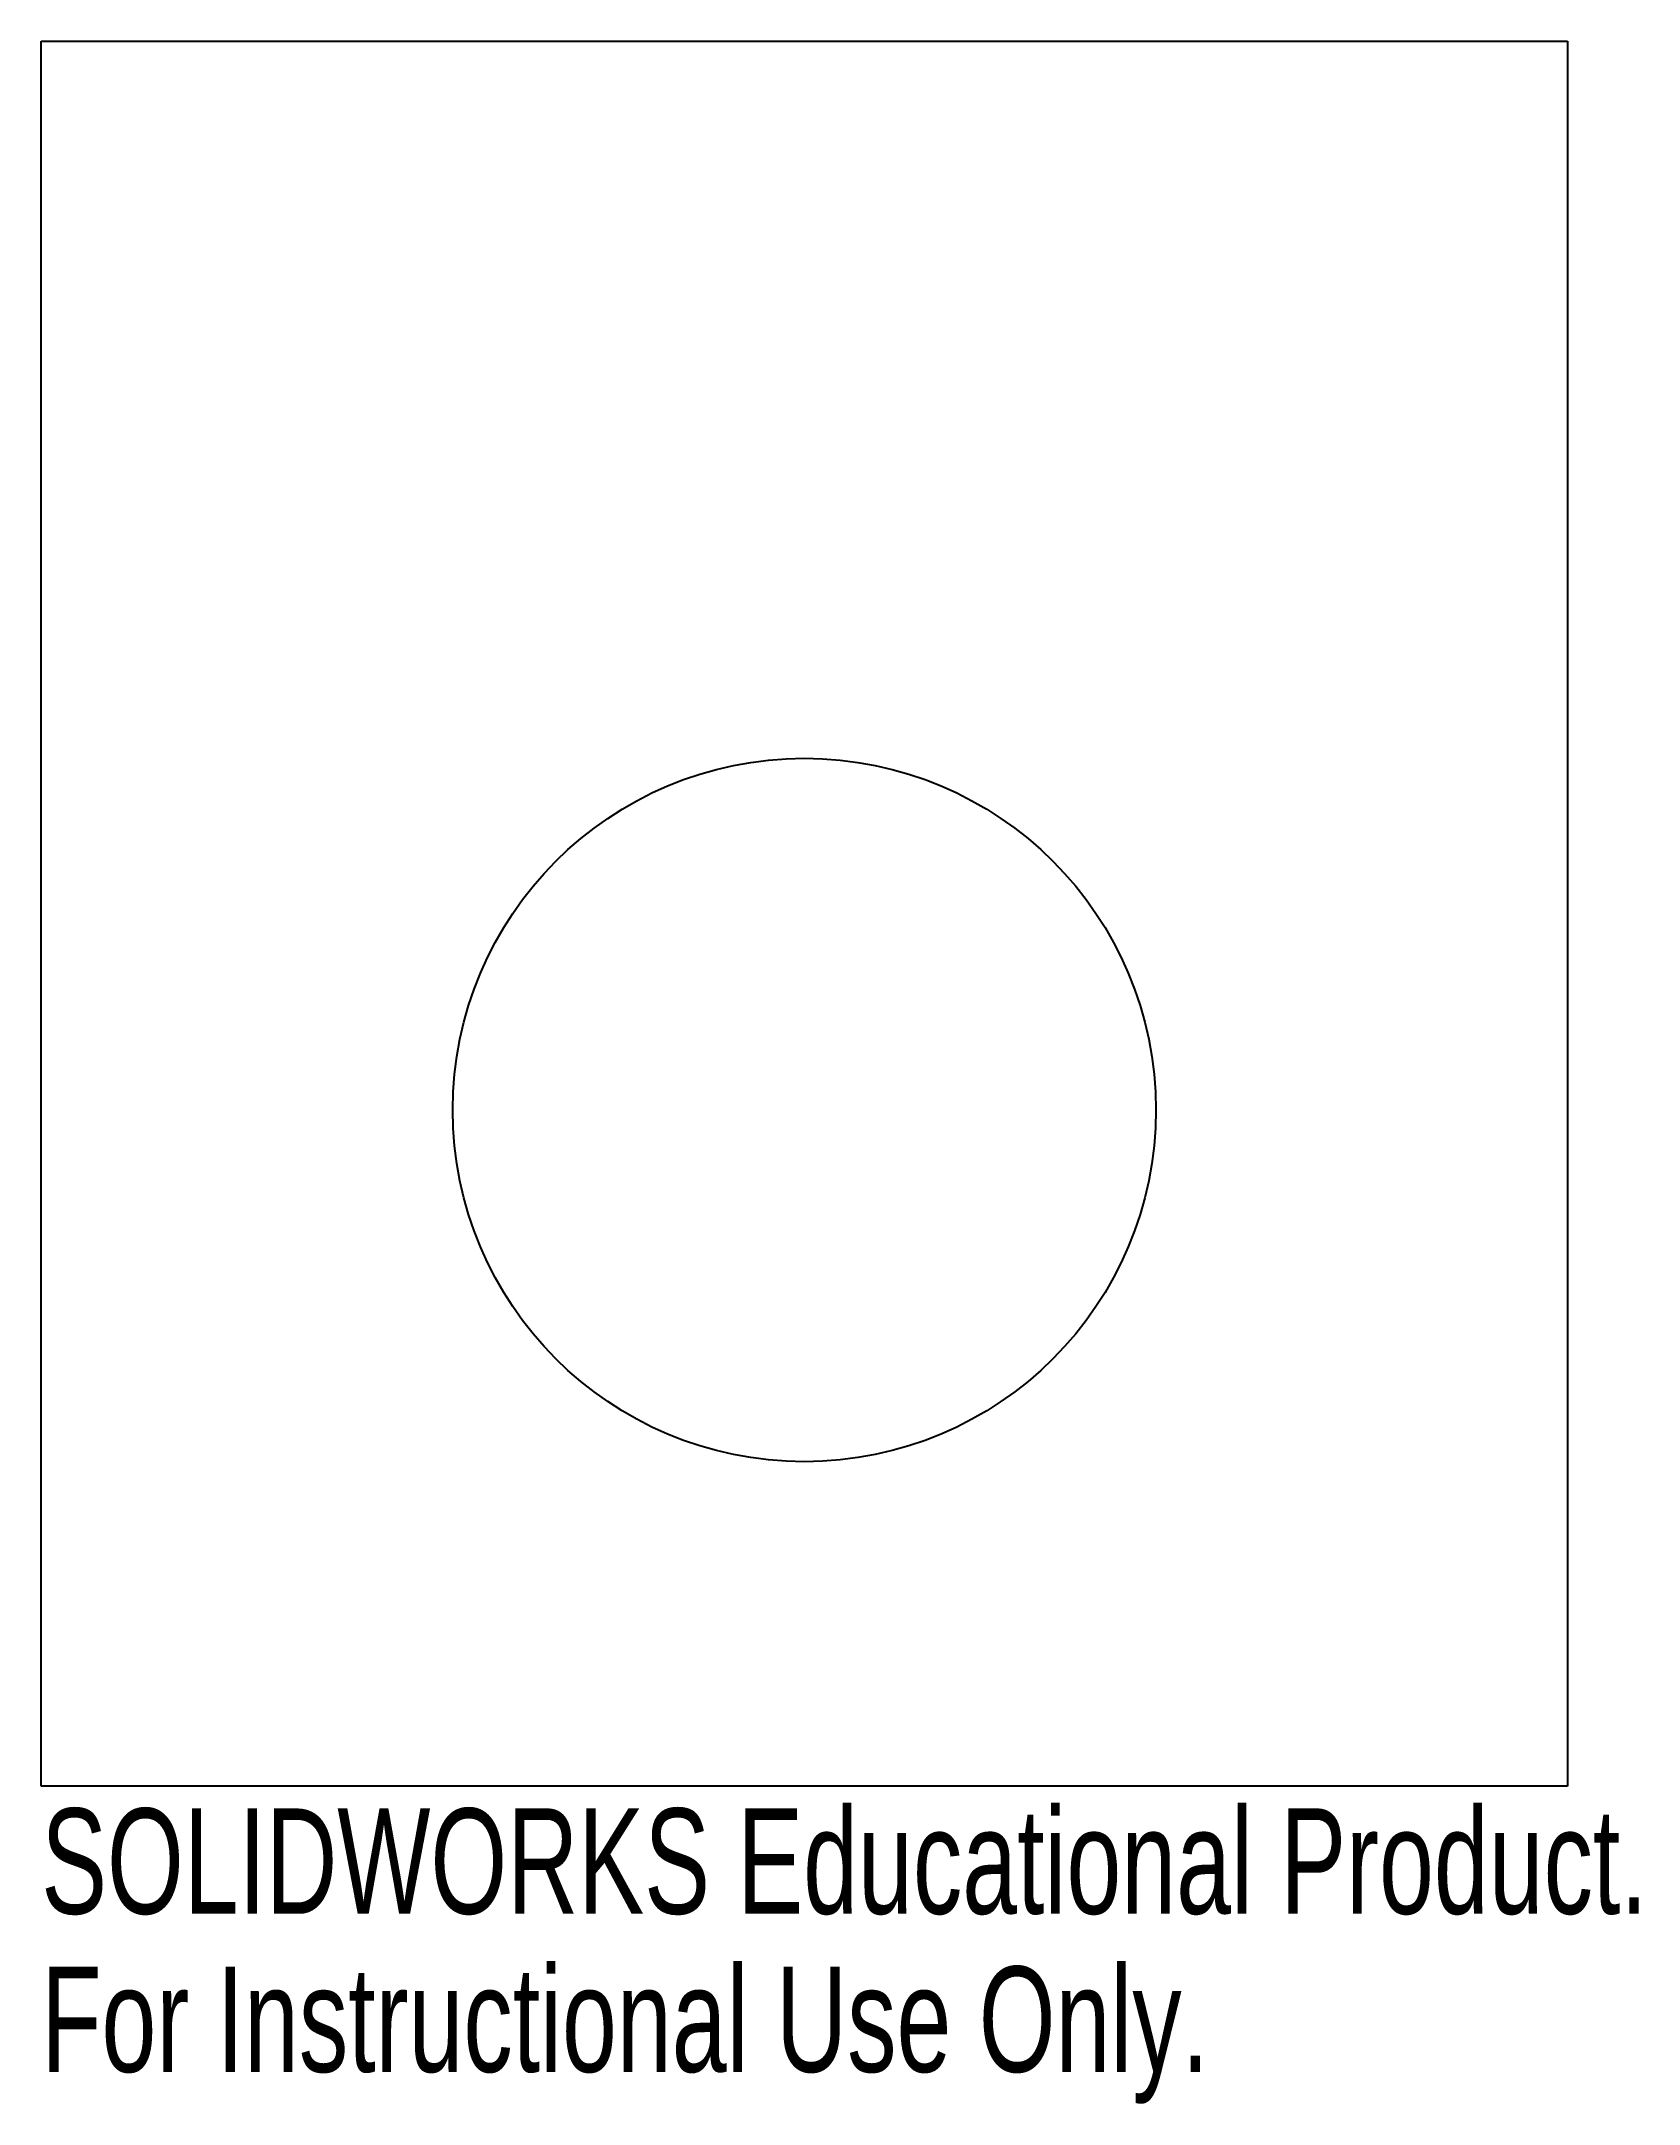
# Model space of a CAD drawing. Header units: millimetres. Extents: x -351.8 to -278.5, y -45.6 to 49.
import ezdxf

# ---------------------------------------------------------------- set-up
doc = ezdxf.new("R2010")
doc.units = ezdxf.units.MM
doc.styles.add('SLDTEXTSTYLE0', font='TXT', dxfattribs={"width": 0.7})

msp = doc.modelspace()

# ---------------------------------------------------------------- linework, layer by layer
at = {"color": 7, "linetype": 'Continuous', "lineweight": 25}
for p, q in [((-351.783, 49), (-281.783, 49)), ((-351.783, -31), (-351.783, 49)), ((-281.783, 49), (-281.783, -31)), ((-281.783, -31), (-351.783, -31))]:
    msp.add_line(p, q, dxfattribs=at)
msp.add_circle((-316.783, 0), 16.125, dxfattribs=at)

# ---------------------------------------------------------------- texts
at = {"color": 7, "linetype": 'Continuous', "char_height": 4.83362, "attachment_point": 1, "style": 'SLDTEXTSTYLE0'}
for s, insert in [('SOLIDWORKS Educational Product.', (-351.783, -32.02)), ('For Instructional Use Only.', (-351.783, -39.27))]:
    msp.add_mtext(s, dxfattribs=dict(at, insert=insert))

doc.saveas('drawing.dxf')
